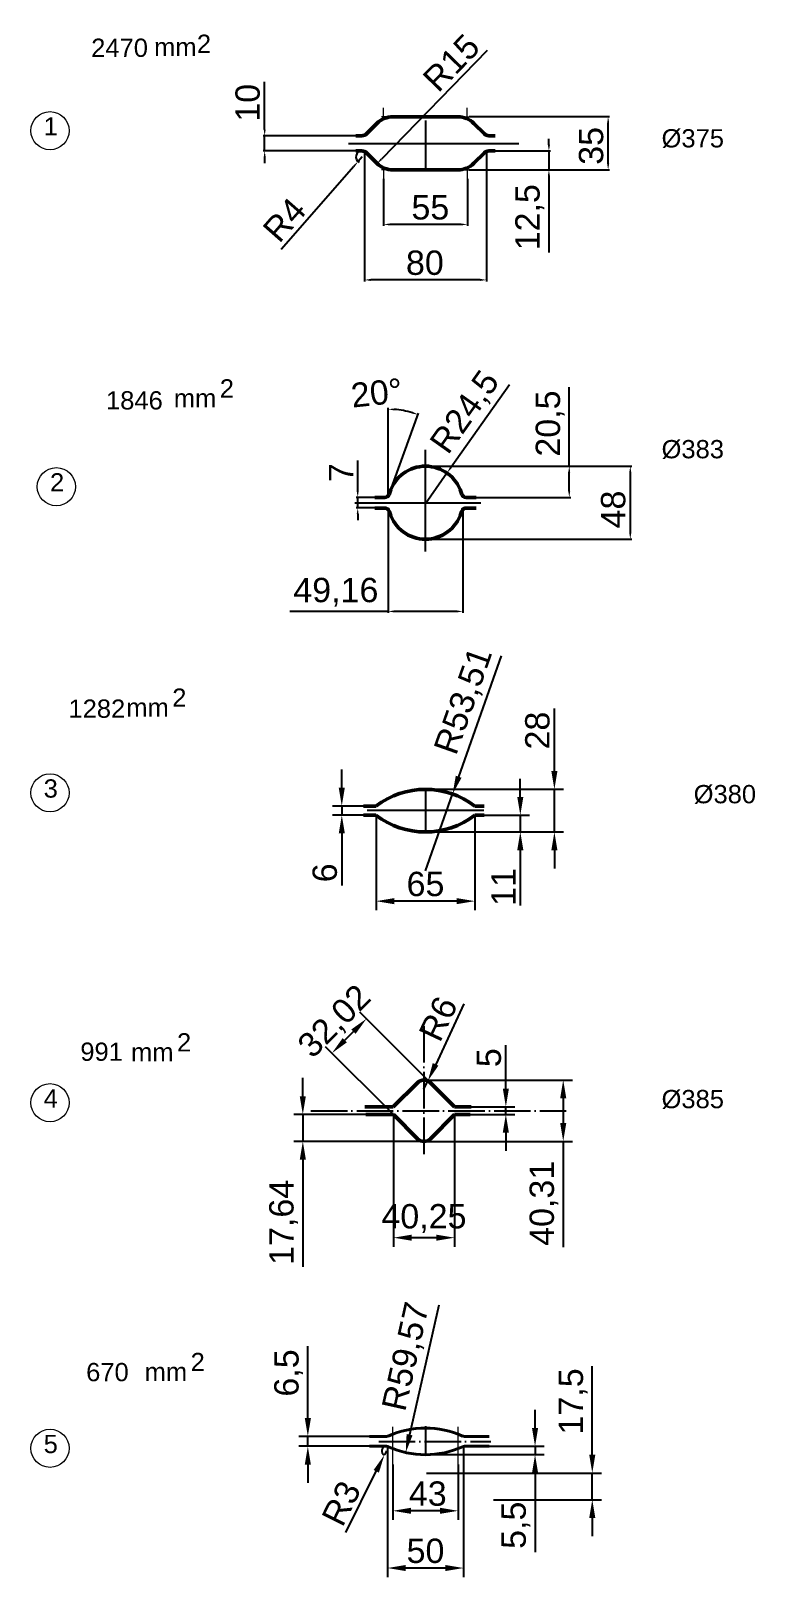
# Model space of a CAD drawing. Header units: millimetres. Extents: x 1526 to 31626, y -4643 to 9189.
# Drawn here: x 21699 to 22175, y -904 to 112 of the extents above; entities that cross this region are included whole.
import ezdxf

# ---------------------------------------------------------------- set-up
doc = ezdxf.new("R2010")
doc.units = ezdxf.units.MM
doc.linetypes.add('ACAD_ISO04W100', pattern=[30, 24, -3, 0, -3])
for name, color, linetype, lineweight in [('контурная', 7, 'Continuous', 50), ('осевые', 1, 'ACAD_ISO04W100', 25), ('размерные', 7, 'Continuous', 25), ('тонкая', 7, 'Continuous', 20), ('тонкий', 7, 'Continuous', 20), ('图层4', 250, 'Continuous', 13)]:
    doc.layers.add(name, color=color, linetype=linetype, lineweight=lineweight)
doc.layers.add('осевая', color=4, linetype='Continuous')
doc.styles.add('s1v4', font='arial.ttf', dxfattribs={"height": 4})
doc.styles.get("Standard").update_dxf_attribs({"font": 'arial.ttf'})
doc.dimstyles.new('ISO-25', dxfattribs={"dimtxt": 2.5, "dimasz": 2.5, "dimexe": 1.25, "dimexo": 0.625, "dimtad": 1, "dimtxsty": 'Standard', "dimcen": 2.5, "dimadec": 0, "dimazin": 0, "dimtfac": 1, "dimtmove": 0, "dimatfit": 3, "dimfxl": 1, "dimarcsym": 0})
doc.dimstyles.new('ISO-25$0', dxfattribs={"dimscale": 2, "dimtxt": 4, "dimasz": 3, "dimexe": 0.5, "dimexo": 0, "dimgap": 1, "dimtad": 1, "dimtxsty": 'Standard', "dimcen": 3, "dimclrd": 150, "dimclre": 150, "dimadec": 0, "dimazin": 0, "dimtfac": 1, "dimtmove": 0, "dimatfit": 3, "dimfxl": 1, "dimlwd": -1, "dimarcsym": 0})
doc.dimstyles.new('ISO-25$4', dxfattribs={"dimscale": 3, "dimtxt": 4, "dimasz": 1, "dimexe": 0, "dimexo": 1, "dimtad": 1, "dimtih": 1, "dimtoh": 1, "dimtxsty": 'Standard', "dimcen": 2, "dimclrd": 5, "dimclre": 5, "dimclrt": 3, "dimadec": 0, "dimazin": 0, "dimtfac": 1, "dimtmove": 0, "dimatfit": 3, "dimfxl": 1, "dimarcsym": 0})
doc.dimstyles.new('s4v4', dxfattribs={"dimtxt": 16, "dimasz": 12, "dimexe": 6, "dimexo": 0, "dimgap": 3, "dimtad": 1, "dimtxsty": 'Standard', "dimcen": 2.5, "dimadec": 0, "dimazin": 0, "dimtfac": 1, "dimtmove": 0, "dimatfit": 3, "dimfxl": 1, "dimarcsym": 0})

# ---------------------------------------------------------------- blocks, each defined once
blk = doc.blocks.new('*D1876')
at = {"layer": 'Defpoints', "color": 0, "transparency": 16777216}
for p in [(21921.2, -811.6), (21880.7, -818.1), (21921.2, -818.1)]:
    blk.add_point(p, dxfattribs=at)
at = {"layer": 'размерные', "color": 0, "lineweight": -2, "transparency": 16777216}
for p, q in [((21880.7, -799.6), (21880.7, -752.3)), ((21921.2, -811.6), (21874.7, -811.6)), ((21880.7, -818.1), (21880.7, -811.6)), ((21921.2, -818.1), (21874.7, -818.1)), ((21880.7, -830.1), (21880.7, -842.1))]:
    blk.add_line(p, q, dxfattribs=at)
at = {"layer": 'размерные', "color": 0, "transparency": 16777216}
for points in [[(21878.7, -799.6), (21882.7, -799.6), (21880.7, -811.6)], [(21878.7, -830.1), (21882.7, -830.1), (21880.7, -818.1)]]:
    blk.add_solid(points, dxfattribs=at)
at = {"layer": 'размерные', "color": 0, "transparency": 16777216, "insert": (21868.1, -769.9), "char_height": 16, "attachment_point": 5, "rotation": 90}
blk.add_mtext('6,5', dxfattribs=at)
blk = doc.blocks.new('*D1877')
at = {"layer": 'Defpoints', "color": 0, "transparency": 16777216}
for p in [(21933, -818.2), (21983, -818.2), (21933, -898.1)]:
    blk.add_point(p, dxfattribs=at)
at = {"layer": 'размерные', "color": 0, "lineweight": -2, "transparency": 16777216}
for p, q in [((21933, -818.2), (21933, -904.1)), ((21983, -818.2), (21983, -904.1)), ((21971, -898.1), (21945, -898.1))]:
    blk.add_line(p, q, dxfattribs=at)
at = {"layer": 'размерные', "color": 0, "transparency": 16777216}
for points in [[(21945, -896.1), (21945, -900.1), (21933, -898.1)], [(21971, -896.1), (21971, -900.1), (21983, -898.1)]]:
    blk.add_solid(points, dxfattribs=at)
at = {"layer": 'размерные', "color": 0, "transparency": 16777216, "insert": (21958, -886.9), "char_height": 16, "attachment_point": 5}
blk.add_mtext('50', dxfattribs=at)
blk = doc.blocks.new('*D1886')
at = {"layer": 'Defpoints', "color": 0, "transparency": 16777216}
for p in [(21999.8, -818.1), (22030, -818.1), (21958, -823.6)]:
    blk.add_point(p, dxfattribs=at)
at = {"layer": 'размерные', "color": 0, "lineweight": -2, "transparency": 16777216}
for p, q in [((22030, -806.1), (22030, -794.1)), ((21999.8, -818.1), (22036, -818.1)), ((22030, -818.1), (22030, -823.6)), ((21958, -823.6), (22036, -823.6)), ((22030, -835.6), (22030, -887.6))]:
    blk.add_line(p, q, dxfattribs=at)
at = {"layer": 'размерные', "color": 0, "transparency": 16777216}
for points in [[(22028, -806.1), (22032, -806.1), (22030, -818.1)], [(22028, -835.6), (22032, -835.6), (22030, -823.6)]]:
    blk.add_solid(points, dxfattribs=at)
at = {"layer": 'размерные', "color": 0, "transparency": 16777216, "insert": (22017.4, -870), "char_height": 16, "attachment_point": 5, "rotation": 90}
blk.add_mtext('5,5', dxfattribs=at)
blk = doc.blocks.new('*D1878')
at = {"layer": 'Defpoints', "color": 0, "transparency": 16777216}
for p in [(21958.7, -835.7), (22067.6, -835.7), (22002.6, -853.2)]:
    blk.add_point(p, dxfattribs=at)
at = {"layer": 'размерные', "color": 0, "lineweight": -2, "transparency": 16777216}
for p, q in [((22067.6, -823.7), (22067.6, -765.5)), ((21958.7, -835.7), (22073.6, -835.7)), ((22067.6, -853.2), (22067.6, -835.7)), ((22002.6, -853.2), (22073.6, -853.2)), ((22067.6, -865.2), (22067.6, -877.2))]:
    blk.add_line(p, q, dxfattribs=at)
at = {"layer": 'размерные', "color": 0, "transparency": 16777216}
for points in [[(22065.6, -823.7), (22069.6, -823.7), (22067.6, -835.7)], [(22065.6, -865.2), (22069.6, -865.2), (22067.6, -853.2)]]:
    blk.add_solid(points, dxfattribs=at)
at = {"layer": 'размерные', "color": 0, "transparency": 16777216, "insert": (22055, -788.6), "char_height": 16, "attachment_point": 5, "rotation": 90}
blk.add_mtext('17,5', dxfattribs=at)
blk = doc.blocks.new('*D1887')
at = {"layer": 'Defpoints', "color": 0, "transparency": 16777216}
for p in [(21936.5, -830), (21979.5, -830), (21936.5, -860.5)]:
    blk.add_point(p, dxfattribs=at)
at = {"layer": 'размерные', "color": 0, "lineweight": -2, "transparency": 16777216}
for p, q in [((21936.5, -830), (21936.5, -866.5)), ((21979.5, -830), (21979.5, -866.5)), ((21967.5, -860.5), (21948.5, -860.5))]:
    blk.add_line(p, q, dxfattribs=at)
at = {"layer": 'размерные', "color": 0, "transparency": 16777216}
for points in [[(21948.5, -858.5), (21948.5, -862.5), (21936.5, -860.5)], [(21967.5, -858.5), (21967.5, -862.5), (21979.5, -860.5)]]:
    blk.add_solid(points, dxfattribs=at)
at = {"layer": 'размерные', "color": 0, "transparency": 16777216, "insert": (21959.5, -849.3), "char_height": 16, "attachment_point": 5}
blk.add_mtext('43', dxfattribs=at)
blk = doc.blocks.new('*D1888')
at = {"layer": 'Defpoints', "color": 0, "transparency": 16777216}
for p in [(21932.3, -821.1), (21931, -823.8)]:
    blk.add_point(p, dxfattribs=at)
at = {"layer": 'размерные', "color": 0, "lineweight": -2, "transparency": 16777216}
for p, q in [((21932.3, -821.1), (21931, -823.8)), ((21905.7, -874.8), (21925.7, -834.5))]:
    blk.add_line(p, q, dxfattribs=at)
blk.add_arc((21932.3, -821.1), 3, 90, 243.6111, dxfattribs=at)
at = {"layer": 'размерные', "color": 0, "transparency": 16777216}
blk.add_solid([(21923.9, -833.7), (21927.4, -835.4), (21931, -823.8)], dxfattribs=at)
at = {"layer": 'размерные', "color": 0, "transparency": 16777216, "insert": (21902.7, -855.6), "char_height": 16, "attachment_point": 5, "rotation": 63.6111}
blk.add_mtext('R3', dxfattribs=at)
blk = doc.blocks.new('*D1889')
at = {"layer": 'Defpoints', "color": 0, "transparency": 16777216}
for p in [(21958, -764), (21945, -822.2)]:
    blk.add_point(p, dxfattribs=at)
at = {"layer": 'размерные', "color": 0, "lineweight": -2, "transparency": 16777216}
blk.add_line((21966.7, -725.3), (21947.6, -810.5), dxfattribs=at)
at = {"layer": 'размерные', "color": 0, "transparency": 16777216}
blk.add_solid([(21945.6, -810), (21949.5, -810.9), (21945, -822.2)], dxfattribs=at)
at = {"layer": 'размерные', "color": 0, "transparency": 16777216, "insert": (21946.1, -759.3), "char_height": 16, "attachment_point": 5, "rotation": 77.385}
blk.add_mtext('R59,57', dxfattribs=at)
blk = doc.blocks.new('*D1890')
at = {"layer": 'Defpoints', "color": 0, "transparency": 16777216}
for p in [(21984.3, -595), (22010.8, -595), (21984.3, -600)]:
    blk.add_point(p, dxfattribs=at)
at = {"layer": 'размерные', "color": 0, "lineweight": -2, "transparency": 16777216}
for p, q in [((22010.8, -583), (22010.8, -554.4)), ((21984.3, -595), (22016.8, -595)), ((22010.8, -600), (22010.8, -595)), ((21984.3, -600), (22016.8, -600)), ((22010.8, -612), (22010.8, -624))]:
    blk.add_line(p, q, dxfattribs=at)
at = {"layer": 'размерные', "color": 0, "transparency": 16777216}
for points in [[(22008.8, -583), (22012.8, -583), (22010.8, -595)], [(22008.8, -612), (22012.8, -612), (22010.8, -600)]]:
    blk.add_solid(points, dxfattribs=at)
at = {"layer": 'размерные', "color": 0, "transparency": 16777216, "insert": (21999.7, -562.7), "char_height": 16, "attachment_point": 5, "rotation": 90}
blk.add_mtext('5', dxfattribs=at)
blk = doc.blocks.new('*D1879')
at = {"layer": 'Defpoints', "color": 0, "transparency": 16777216}
for p in [(21957, -577.4), (21957, -617.7), (22048.5, -617.7)]:
    blk.add_point(p, dxfattribs=at)
at = {"layer": 'размерные', "color": 0, "lineweight": -2, "transparency": 16777216}
for p, q in [((21957, -577.4), (22054.5, -577.4)), ((22048.5, -589.4), (22048.5, -605.7)), ((21957, -617.7), (22054.5, -617.7)), ((22048.5, -617.7), (22048.5, -687.2))]:
    blk.add_line(p, q, dxfattribs=at)
at = {"layer": 'размерные', "color": 0, "transparency": 16777216}
for points in [[(22046.5, -589.4), (22050.5, -589.4), (22048.5, -577.4)], [(22046.5, -605.7), (22050.5, -605.7), (22048.5, -617.7)]]:
    blk.add_solid(points, dxfattribs=at)
at = {"layer": 'размерные', "color": 0, "transparency": 16777216, "insert": (22035.9, -658.4), "char_height": 16, "attachment_point": 5, "rotation": 90}
blk.add_mtext('40,31', dxfattribs=at)
blk = doc.blocks.new('*D1891')
at = {"layer": 'Defpoints', "color": 0, "transparency": 16777216}
for p in [(21919.2, -537.1), (21959.5, -577.4), (21936.9, -600)]:
    blk.add_point(p, dxfattribs=at)
at = {"layer": 'размерные', "color": 0, "lineweight": -2, "transparency": 16777216}
for p, q in [((21959.5, -577.4), (21914.9, -532.8)), ((21905, -551.2), (21910.7, -545.5)), ((21936.9, -600), (21892.3, -555.5))]:
    blk.add_line(p, q, dxfattribs=at)
at = {"layer": 'размерные', "color": 0, "transparency": 16777216}
for points in [[(21909.3, -544.1), (21912.1, -547), (21919.2, -537.1)], [(21903.6, -549.8), (21906.4, -552.6), (21896.5, -559.7)]]:
    blk.add_solid(points, dxfattribs=at)
at = {"layer": 'размерные', "color": 0, "transparency": 16777216, "insert": (21898.9, -539.5), "char_height": 16, "attachment_point": 5, "rotation": 45}
blk.add_mtext('32,02', dxfattribs=at)
blk = doc.blocks.new('*D1892')
at = {"layer": 'Defpoints', "color": 0, "transparency": 16777216}
for p in [(21936.9, -600), (21977.1, -600), (21936.9, -681)]:
    blk.add_point(p, dxfattribs=at)
at = {"layer": 'размерные', "color": 0, "lineweight": -2, "transparency": 16777216}
for p, q in [((21936.9, -600), (21936.9, -687)), ((21977.1, -600), (21977.1, -687)), ((21965.1, -681), (21948.9, -681))]:
    blk.add_line(p, q, dxfattribs=at)
at = {"layer": 'размерные', "color": 0, "transparency": 16777216}
for points in [[(21948.9, -679), (21948.9, -683), (21936.9, -681)], [(21965.1, -679), (21965.1, -683), (21977.1, -681)]]:
    blk.add_solid(points, dxfattribs=at)
at = {"layer": 'размерные', "color": 0, "transparency": 16777216, "insert": (21957, -668.4), "char_height": 16, "attachment_point": 5}
blk.add_mtext('40,25', dxfattribs=at)
blk = doc.blocks.new('*D1893')
at = {"layer": 'Defpoints', "color": 0, "transparency": 16777216}
for p in [(21959.6, -577.9), (21957, -583.4)]:
    blk.add_point(p, dxfattribs=at)
at = {"layer": 'размерные', "color": 0, "lineweight": -2, "transparency": 16777216}
for p, q in [((21983.3, -527.4), (21964.7, -567.1)), ((21957, -583.4), (21959.6, -577.9))]:
    blk.add_line(p, q, dxfattribs=at)
at = {"layer": 'размерные', "color": 0, "transparency": 16777216}
blk.add_solid([(21962.8, -566.2), (21966.5, -567.9), (21959.6, -577.9)], dxfattribs=at)
at = {"layer": 'размерные', "color": 0, "transparency": 16777216, "insert": (21966.4, -537.1), "char_height": 16, "attachment_point": 5, "rotation": 64.8631}
blk.add_mtext('R6', dxfattribs=at)
blk = doc.blocks.new('*D1880')
at = {"layer": 'Defpoints', "color": 0, "transparency": 16777216}
for p in [(21986.8, 55.8), (22078, 55.8), (22022.5, 20.8)]:
    blk.add_point(p, dxfattribs=at)
at = {"layer": '图层4', "color": 0, "lineweight": -2, "transparency": 16777216}
for p, q in [((21986.8, 55.8), (22079, 55.8)), ((22078, 24.8), (22078, 51.8)), ((22022.5, 20.8), (22079, 20.8))]:
    blk.add_line(p, q, dxfattribs=at)
at = {"layer": '图层4', "color": 0, "transparency": 16777216}
for points in [[(22077.4, 51.8), (22078.7, 51.8), (22078, 55.8)], [(22077.4, 24.8), (22078.7, 24.8), (22078, 20.8)]]:
    blk.add_solid(points, dxfattribs=at)
at = {"layer": '图层4', "color": 0, "lineweight": 13, "transparency": 16777216, "insert": (22066.9, 36.6), "char_height": 16, "attachment_point": 5, "rotation": 90}
blk.add_mtext('35', dxfattribs=at)
blk = doc.blocks.new('*D1894')
at = {"layer": 'Defpoints', "color": 0, "transparency": 16777216}
for p in [(21852.3, 43.3), (21912.8, 43.3), (21912.2, 33.3)]:
    blk.add_point(p, dxfattribs=at)
at = {"layer": '图层4', "color": 0, "lineweight": -2, "transparency": 16777216}
for p, q in [((21852.3, 47.3), (21852.3, 78.6)), ((21912.8, 43.3), (21851.3, 43.3)), ((21852.3, 33.3), (21852.3, 43.3)), ((21912.2, 33.3), (21851.3, 33.3)), ((21852.3, 29.3), (21852.3, 25.3))]:
    blk.add_line(p, q, dxfattribs=at)
at = {"layer": '图层4', "color": 0, "transparency": 16777216}
for points in [[(21851.7, 47.3), (21853, 47.3), (21852.3, 43.3)], [(21851.7, 29.3), (21853, 29.3), (21852.3, 33.3)]]:
    blk.add_solid(points, dxfattribs=at)
at = {"layer": '图层4', "color": 0, "lineweight": 13, "transparency": 16777216, "insert": (21841.2, 64.9), "char_height": 16, "attachment_point": 5, "rotation": 90}
blk.add_mtext('10', dxfattribs=at)
blk = doc.blocks.new('*D1895')
at = {"layer": 'Defpoints', "color": 0, "transparency": 16777216}
for p in [(22003.7, 33.3), (21986.8, 20.8), (22039.1, 20.8)]:
    blk.add_point(p, dxfattribs=at)
at = {"layer": '图层4', "color": 0, "lineweight": -2, "transparency": 16777216}
for p, q in [((22039.1, 37.3), (22039.1, 41.3)), ((22003.7, 33.3), (22040.1, 33.3)), ((22039.1, 33.3), (22039.1, 20.8)), ((21986.8, 20.8), (22040.1, 20.8)), ((22039.1, 16.8), (22039.1, -33.4))]:
    blk.add_line(p, q, dxfattribs=at)
at = {"layer": '图层4', "color": 0, "transparency": 16777216}
for points in [[(22038.4, 37.3), (22039.8, 37.3), (22039.1, 33.3)], [(22038.4, 16.8), (22039.8, 16.8), (22039.1, 20.8)]]:
    blk.add_solid(points, dxfattribs=at)
at = {"layer": '图层4', "color": 0, "lineweight": 13, "transparency": 16777216, "insert": (22026.5, -10.3), "char_height": 16, "attachment_point": 5, "rotation": 90}
blk.add_mtext('12,5', dxfattribs=at)
blk = doc.blocks.new('*D1896')
at = {"layer": 'Defpoints', "color": 0, "transparency": 16777216}
for p in [(21930.5, 14.9), (21985.5, 14.9), (21930.5, -15)]:
    blk.add_point(p, dxfattribs=at)
at = {"layer": '图层4', "color": 0, "lineweight": -2, "transparency": 16777216}
for p, q in [((21930.5, 14.9), (21930.5, -16)), ((21985.5, 14.9), (21985.5, -16)), ((21981.5, -15), (21934.5, -15))]:
    blk.add_line(p, q, dxfattribs=at)
at = {"layer": '图层4', "color": 0, "transparency": 16777216}
for points in [[(21934.5, -14.4), (21934.5, -15.7), (21930.5, -15)], [(21981.5, -14.4), (21981.5, -15.7), (21985.5, -15)]]:
    blk.add_solid(points, dxfattribs=at)
at = {"layer": '图层4', "color": 0, "lineweight": 13, "transparency": 16777216, "insert": (21961.2, -3.9), "char_height": 16, "attachment_point": 5}
blk.add_mtext('55', dxfattribs=at)
blk = doc.blocks.new('*D1897')
at = {"layer": 'Defpoints', "color": 0, "transparency": 16777216}
for p in [(21918, 33.3), (21998, 33.3), (21918, -51.5)]:
    blk.add_point(p, dxfattribs=at)
at = {"layer": '图层4', "color": 0, "lineweight": -2, "transparency": 16777216}
for p, q in [((21918, 33.3), (21918, -52.5)), ((21998, 33.3), (21998, -52.5)), ((21994, -51.5), (21922, -51.5))]:
    blk.add_line(p, q, dxfattribs=at)
at = {"layer": '图层4', "color": 0, "transparency": 16777216}
for points in [[(21922, -50.8), (21922, -52.2), (21918, -51.5)], [(21994, -50.8), (21994, -52.2), (21998, -51.5)]]:
    blk.add_solid(points, dxfattribs=at)
at = {"layer": '图层4', "color": 0, "lineweight": 13, "transparency": 16777216, "insert": (21957.6, -40.3), "char_height": 16, "attachment_point": 5}
blk.add_mtext('80', dxfattribs=at)
blk = doc.blocks.new('*D1881')
at = {"layer": 'Defpoints', "color": 0, "transparency": 16777216}
for p in [(21936.7, 35.8), (21926.2, 25)]:
    blk.add_point(p, dxfattribs=at)
at = {"layer": '图层4', "color": 0, "lineweight": -2, "transparency": 16777216}
blk.add_line((21998.5, 99.3), (21929, 27.9), dxfattribs=at)
at = {"layer": '图层4', "color": 0, "transparency": 16777216}
blk.add_solid([(21928.5, 28.3), (21929.5, 27.4), (21926.2, 25)], dxfattribs=at)
at = {"layer": '图层4', "color": 0, "lineweight": 13, "transparency": 16777216, "insert": (21975, 91.2), "char_height": 16, "attachment_point": 5, "rotation": 45.812}
blk.add_mtext('R15', dxfattribs=at)
blk = doc.blocks.new('*D1882')
at = {"layer": 'Defpoints', "color": 0, "transparency": 16777216}
for p in [(21913.7, 26.3), (21916.3, 29.3)]:
    blk.add_point(p, dxfattribs=at)
at = {"layer": '图层4', "color": 0, "lineweight": -2, "transparency": 16777216}
for p, q in [((21863.1, -31.2), (21911, 23.3)), ((21916.3, 29.3), (21913.7, 26.3))]:
    blk.add_line(p, q, dxfattribs=at)
blk.add_arc((21916.3, 29.3), 4, 90, 242.9693, dxfattribs=at)
at = {"layer": '图层4', "color": 0, "transparency": 16777216}
blk.add_solid([(21910.5, 23.7), (21911.5, 22.8), (21913.7, 26.3)], dxfattribs=at)
at = {"layer": '图层4', "color": 0, "lineweight": 13, "transparency": 16777216, "insert": (21865.3, -12), "char_height": 16, "attachment_point": 5, "rotation": 48.6454}
blk.add_mtext('R4', dxfattribs=at)
blk = doc.blocks.new('*D1898')
at = {"layer": 'Defpoints', "color": 0, "transparency": 16777216}
for p in [(21958, -173.9), (21958, -221.9), (22092.6, -221.9)]:
    blk.add_point(p, dxfattribs=at)
at = {"layer": '图层4', "color": 0, "lineweight": -2, "transparency": 16777216}
for p, q in [((21958, -173.9), (22093.6, -173.9)), ((22092.6, -177.9), (22092.6, -217.9)), ((21958, -221.9), (22093.6, -221.9))]:
    blk.add_line(p, q, dxfattribs=at)
at = {"layer": '图层4', "color": 0, "transparency": 16777216}
for points in [[(22091.9, -177.9), (22093.2, -177.9), (22092.6, -173.9)], [(22091.9, -217.9), (22093.2, -217.9), (22092.6, -221.9)]]:
    blk.add_solid(points, dxfattribs=at)
at = {"layer": '图层4', "color": 0, "lineweight": 13, "transparency": 16777216, "insert": (22081.4, -202.4), "char_height": 16, "attachment_point": 5, "rotation": 90}
blk.add_mtext('48', dxfattribs=at)
blk = doc.blocks.new('*D1899')
at = {"layer": 'Defpoints', "color": 0, "transparency": 16777216}
for p in [(21933.4, -201.4), (21982.6, -201.4), (21933.4, -269.4)]:
    blk.add_point(p, dxfattribs=at)
at = {"layer": '图层4', "color": 0, "lineweight": -2, "transparency": 16777216}
for p, q in [((21933.4, -201.4), (21933.4, -270.4)), ((21982.6, -201.4), (21982.6, -270.4)), ((21933.4, -269.4), (21868.8, -269.4)), ((21978.6, -269.4), (21937.4, -269.4))]:
    blk.add_line(p, q, dxfattribs=at)
at = {"layer": '图层4', "color": 0, "transparency": 16777216}
for points in [[(21937.4, -268.7), (21937.4, -270), (21933.4, -269.4)], [(21978.6, -268.7), (21978.6, -270), (21982.6, -269.4)]]:
    blk.add_solid(points, dxfattribs=at)
at = {"layer": '图层4', "color": 0, "lineweight": 13, "transparency": 16777216, "insert": (21899.1, -256.8), "char_height": 16, "attachment_point": 5}
blk.add_mtext('49,16', dxfattribs=at)
blk = doc.blocks.new('*D1900')
at = {"layer": 'Defpoints', "color": 0, "transparency": 16777216}
for p in [(21913.5, -194.4), (21924.7, -194.4), (21924.7, -201.4)]:
    blk.add_point(p, dxfattribs=at)
at = {"layer": '图层4', "color": 0, "lineweight": -2, "transparency": 16777216}
for p, q in [((21913.5, -190.4), (21913.5, -170.1)), ((21924.7, -194.4), (21912.5, -194.4)), ((21924.7, -201.4), (21912.5, -201.4)), ((21913.5, -201.4), (21913.5, -194.4)), ((21913.5, -205.4), (21913.5, -209.4))]:
    blk.add_line(p, q, dxfattribs=at)
at = {"layer": '图层4', "color": 0, "transparency": 16777216}
for points in [[(21912.8, -190.4), (21914.1, -190.4), (21913.5, -194.4)], [(21912.8, -205.4), (21914.1, -205.4), (21913.5, -201.4)]]:
    blk.add_solid(points, dxfattribs=at)
at = {"layer": '图层4', "color": 0, "lineweight": 13, "transparency": 16777216, "insert": (21902.5, -178.2), "char_height": 16, "attachment_point": 5, "rotation": 90}
blk.add_mtext('7', dxfattribs=at)
blk = doc.blocks.new('*D1901')
at = {"layer": 'Defpoints', "color": 0, "transparency": 16777216}
for p in [(21972.1, -178.4), (21958, -198.4)]:
    blk.add_point(p, dxfattribs=at)
at = {"layer": '图层4', "color": 0, "lineweight": -2, "transparency": 16777216}
for p, q in [((22013.1, -120.5), (21974.4, -175.2)), ((21958, -198.4), (21972.1, -178.4))]:
    blk.add_line(p, q, dxfattribs=at)
at = {"layer": '图层4', "color": 0, "transparency": 16777216}
blk.add_solid([(21973.9, -174.8), (21975, -175.5), (21972.1, -178.4)], dxfattribs=at)
at = {"layer": '图层4', "color": 0, "lineweight": 13, "transparency": 16777216, "insert": (21984.7, -138.9), "char_height": 16, "attachment_point": 5, "rotation": 54.7056}
blk.add_mtext('R24,5', dxfattribs=at)
blk = doc.blocks.new('*D1902')
at = {"layer": 'Defpoints', "color": 0, "transparency": 16777216}
for p in [(21991.3, -173.9), (22052.5, -173.9), (21991.3, -194.4)]:
    blk.add_point(p, dxfattribs=at)
at = {"layer": '图层4', "color": 0, "lineweight": -2, "transparency": 16777216}
for p, q in [((22052.5, -173.9), (22052.5, -122)), ((21991.3, -173.9), (22053.5, -173.9)), ((22052.5, -190.4), (22052.5, -177.9)), ((21991.3, -194.4), (22053.5, -194.4))]:
    blk.add_line(p, q, dxfattribs=at)
at = {"layer": '图层4', "color": 0, "transparency": 16777216}
for points in [[(22051.8, -177.9), (22053.1, -177.9), (22052.5, -173.9)], [(22051.8, -190.4), (22053.1, -190.4), (22052.5, -194.4)]]:
    blk.add_solid(points, dxfattribs=at)
at = {"layer": '图层4', "color": 0, "lineweight": 13, "transparency": 16777216, "insert": (22039.9, -145.9), "char_height": 16, "attachment_point": 5, "rotation": 90}
blk.add_mtext('20,5', dxfattribs=at)
blk = doc.blocks.new('*D1903')
at = {"layer": 'Defpoints', "color": 0, "transparency": 16777216}
for p in [(21946.7, -138.1), (21933.4, -185.9), (21934.1, -192.5), (21934.6, -191.2), (21933.4, -194.4)]:
    blk.add_point(p, dxfattribs=at)
at = {"layer": '图层4', "color": 0, "lineweight": -2, "transparency": 16777216}
for p, q in [((21933.4, -185.9), (21933.4, -135.5)), ((21934.6, -191.2), (21953.5, -139.1))]:
    blk.add_line(p, q, dxfattribs=at)
blk.add_arc((21933.4, -194.4), 57.9, 73.9599, 86.0401, dxfattribs=at)
at = {"layer": '图层4', "color": 0, "transparency": 16777216}
for points in [[(21937.4, -137.3), (21937.4, -136), (21933.4, -136.5)], [(21949.6, -138.2), (21949.2, -139.4), (21953.2, -140)]]:
    blk.add_solid(points, dxfattribs=at)
at = {"layer": '图层4', "color": 0, "lineweight": 13, "transparency": 16777216, "insert": (21925.9, -125.8), "char_height": 16, "attachment_point": 5, "rotation": 6.218}
blk.add_mtext('20°', dxfattribs=at)
blk = doc.blocks.new('*D1913')
at = {"layer": 'Defpoints', "color": 0, "transparency": 16777216}
for p in [(21975.8, -389.4), (21958, -439.8)]:
    blk.add_point(p, dxfattribs=at)
at = {"layer": 'размерные', "color": 0, "lineweight": -2, "transparency": 16777216}
for p, q in [((22007.8, -298.6), (21979.8, -378.1)), ((21958, -439.8), (21975.8, -389.4))]:
    blk.add_line(p, q, dxfattribs=at)
at = {"layer": 'размерные', "color": 0, "transparency": 16777216}
blk.add_solid([(21977.9, -377.4), (21981.7, -378.7), (21975.8, -389.4)], dxfattribs=at)
at = {"layer": 'размерные', "color": 0, "transparency": 16777216, "insert": (21983.9, -328.5), "char_height": 16, "attachment_point": 5, "rotation": 70.5601}
blk.add_mtext('R53,51', dxfattribs=at)
blk = doc.blocks.new('*D1914')
at = {"layer": 'Defpoints', "color": 0, "transparency": 16777216}
for p in [(21958, -386.3), (22042.7, -386.3), (21958, -414.3)]:
    blk.add_point(p, dxfattribs=at)
at = {"layer": 'размерные', "color": 0, "lineweight": -2, "transparency": 16777216}
for p, q in [((22042.7, -374.3), (22042.7, -333.1)), ((21958, -386.3), (22048.7, -386.3)), ((22042.7, -414.3), (22042.7, -386.3)), ((21958, -414.3), (22048.7, -414.3)), ((22042.7, -426.3), (22042.7, -438.3))]:
    blk.add_line(p, q, dxfattribs=at)
at = {"layer": 'размерные', "color": 0, "transparency": 16777216}
for points in [[(22040.7, -374.3), (22044.7, -374.3), (22042.7, -386.3)], [(22040.7, -426.3), (22044.7, -426.3), (22042.7, -414.3)]]:
    blk.add_solid(points, dxfattribs=at)
at = {"layer": 'размерные', "color": 0, "transparency": 16777216, "insert": (22031.6, -347.7), "char_height": 16, "attachment_point": 5, "rotation": 90}
blk.add_mtext('28', dxfattribs=at)
blk = doc.blocks.new('*D1915')
at = {"layer": 'Defpoints', "color": 0, "transparency": 16777216}
for p in [(21925.5, -403.3), (21990.5, -403.3), (21925.5, -459.8)]:
    blk.add_point(p, dxfattribs=at)
at = {"layer": 'размерные', "color": 0, "lineweight": -2, "transparency": 16777216}
for p, q in [((21925.5, -403.3), (21925.5, -465.8)), ((21990.5, -403.3), (21990.5, -465.8)), ((21978.5, -459.8), (21937.5, -459.8))]:
    blk.add_line(p, q, dxfattribs=at)
at = {"layer": 'размерные', "color": 0, "transparency": 16777216}
for points in [[(21937.5, -457.8), (21937.5, -461.8), (21925.5, -459.8)], [(21978.5, -457.8), (21978.5, -461.8), (21990.5, -459.8)]]:
    blk.add_solid(points, dxfattribs=at)
at = {"layer": 'размерные', "color": 0, "transparency": 16777216, "insert": (21958, -448.6), "char_height": 16, "attachment_point": 5}
blk.add_mtext('65', dxfattribs=at)
blk = doc.blocks.new('*D1916')
at = {"layer": 'Defpoints', "color": 0, "transparency": 16777216}
for p in [(21996.6, -403.3), (21996.6, -414.3), (22020.3, -414.3)]:
    blk.add_point(p, dxfattribs=at)
at = {"layer": 'размерные', "color": 0, "lineweight": -2, "transparency": 16777216}
for p, q in [((22020.3, -391.3), (22020.3, -379.3)), ((21996.6, -403.3), (22026.3, -403.3)), ((22020.3, -403.3), (22020.3, -414.3)), ((21996.6, -414.3), (22026.3, -414.3)), ((22020.3, -426.3), (22020.3, -462.7))]:
    blk.add_line(p, q, dxfattribs=at)
at = {"layer": 'размерные', "color": 0, "transparency": 16777216}
for points in [[(22018.3, -391.3), (22022.3, -391.3), (22020.3, -403.3)], [(22018.3, -426.3), (22022.3, -426.3), (22020.3, -414.3)]]:
    blk.add_solid(points, dxfattribs=at)
at = {"layer": 'размерные', "color": 0, "transparency": 16777216, "insert": (22009.3, -450.5), "char_height": 16, "attachment_point": 5, "rotation": 90}
blk.add_mtext('11', dxfattribs=at)
blk = doc.blocks.new('*D1917')
at = {"layer": 'Defpoints', "color": 0, "transparency": 16777216}
for p in [(21903, -403.3), (21917.3, -397.3), (21917.3, -403.3)]:
    blk.add_point(p, dxfattribs=at)
at = {"layer": 'размерные', "color": 0, "lineweight": -2, "transparency": 16777216}
for p, q in [((21903, -385.3), (21903, -373.3)), ((21917.3, -397.3), (21897, -397.3)), ((21917.3, -403.3), (21897, -403.3)), ((21903, -397.3), (21903, -403.3)), ((21903, -415.3), (21903, -449.5))]:
    blk.add_line(p, q, dxfattribs=at)
at = {"layer": 'размерные', "color": 0, "transparency": 16777216}
for points in [[(21901, -385.3), (21905, -385.3), (21903, -397.3)], [(21901, -415.3), (21905, -415.3), (21903, -403.3)]]:
    blk.add_solid(points, dxfattribs=at)
at = {"layer": 'размерные', "color": 0, "transparency": 16777216, "insert": (21891.9, -441.2), "char_height": 16, "attachment_point": 5, "rotation": 90}
blk.add_mtext('6', dxfattribs=at)
blk = doc.blocks.new('*D1918')
at = {"layer": 'Defpoints', "color": 0, "transparency": 16777216}
for p in [(21877.4, -600), (21918.7, -600), (21957, -617.7)]:
    blk.add_point(p, dxfattribs=at)
at = {"layer": 'размерные', "color": 0, "lineweight": -2, "transparency": 16777216}
for p, q in [((21877.4, -588), (21877.4, -576)), ((21918.7, -600), (21871.4, -600)), ((21877.4, -600), (21877.4, -617.7)), ((21957, -617.7), (21871.4, -617.7)), ((21877.4, -629.7), (21877.4, -700.1))]:
    blk.add_line(p, q, dxfattribs=at)
at = {"layer": 'размерные', "color": 0, "transparency": 16777216}
for points in [[(21875.4, -588), (21879.4, -588), (21877.4, -600)], [(21875.4, -629.7), (21879.4, -629.7), (21877.4, -617.7)]]:
    blk.add_solid(points, dxfattribs=at)
at = {"layer": 'размерные', "color": 0, "transparency": 16777216, "insert": (21864.8, -670.9), "char_height": 16, "attachment_point": 5, "rotation": 90}
blk.add_mtext('17,64', dxfattribs=at)

msp = doc.modelspace()

# ---------------------------------------------------------------- linework, layer by layer
at = {"lineweight": 40}
for p, q in [((21921.18532, -811.61146), (21932.32177, -811.61146)), ((21999.78506, -811.61146), (21983.62557, -811.61146)), ((21921.18532, -818.11146), (21932.32177, -818.11146)), ((21999.78506, -818.11146), (21983.62557, -818.11146))]:
    msp.add_line(p, q, dxfattribs=at)
for centre, radius, start, end in [((21932.32177, -808.61146), 3, 270, 294.20302818), ((21957.97367, -865.68146), 59.57, 65.79697182, 114.20302818), ((21983.62557, -808.61146), 3, 245.79697182, 270), ((21932.32177, -821.11146), 3, 65.79697182, 90), ((21957.97367, -764.04146), 59.57, 245.79697182, 294.20302818), ((21983.62557, -821.11146), 3, 90, 114.20302818)]:
    msp.add_arc(centre, radius, start, end, dxfattribs=at)
at = {"layer": 'контурная'}
for p, q in [((21926.08027, 51.36299), (21919.14524, 44.42796)), ((21957.97367, 55.75639), (21936.68688, 55.75639)), ((21957.97367, 55.75639), (21979.26047, 55.75639)), ((21989.86707, 51.36299), (21996.8021, 44.42796)), ((21916.31682, 43.25639), (21912.20391, 43.25639)), ((21999.63053, 43.25639), (22003.74343, 43.25639)), ((21916.31682, 33.25639), (21912.20391, 33.25639)), ((21926.08027, 25.14978), (21919.14524, 32.08481)), ((21989.86707, 25.14978), (21996.8021, 32.08481)), ((21999.63053, 33.25639), (22003.74343, 33.25639)), ((21957.97367, 20.75639), (21936.68688, 20.75639)), ((21957.97367, 20.75639), (21979.26047, 20.75639)), ((21934.1101, -192.4505), (21934.55103, -191.23904)), ((21981.83725, -192.4505), (21981.39631, -191.23904)), ((21924.69198, -194.42444), (21931.29102, -194.42444)), ((21924.69198, -201.42444), (21931.29102, -201.42444)), ((21991.25536, -194.42444), (21984.65632, -194.42444)), ((21991.25536, -201.42444), (21984.65632, -201.42444)), ((21934.1101, -203.39838), (21934.55103, -204.60984)), ((21981.83725, -203.39838), (21981.39631, -204.60984)), ((21925.47367, -397.32542), (21917.30281, -397.32542)), ((21925.47367, -403.32542), (21917.30281, -403.32542)), ((21990.47367, -397.32542), (21996.64059, -397.32542)), ((21990.47367, -403.32542), (21996.64059, -403.32542)), ((21936.85702, -595.0316), (21952.76769, -579.12093)), ((21977.16364, -595.0316), (21961.25297, -579.12093)), ((21936.85702, -595.0316), (21918.11481, -595.0316)), ((21977.16364, -595.0316), (21987.97582, -595.0316)), ((21936.88292, -600.0316), (21918.72378, -600.0316)), ((21952.76769, -615.91636), (21936.88292, -600.0316)), ((21961.25297, -615.91636), (21977.13774, -600.0316)), ((21977.13774, -600.0316), (21987.36684, -600.0316))]:
    msp.add_line(p, q, dxfattribs=at)
for centre, radius, start, end in [((21936.68688, 40.75639), 15, 90, 135), ((21979.26047, 40.75639), 15, 45, 90), ((21916.31682, 47.25639), 4, 270, 315), ((21999.63053, 47.25639), 4, 225, 270), ((21916.31682, 29.25639), 4, 45, 90), ((21999.63053, 29.25639), 4, 90, 135), ((21936.68688, 35.75639), 15, 225, 270), ((21979.26047, 35.75639), 15, 270, 315), ((21957.97367, -198.42444), 24.5, 17.05452613, 162.94547387), ((21931.29102, -191.42444), 3, 270, 340), ((21984.65632, -191.42444), 3, 200, 270), ((21931.29102, -204.42444), 3, 20, 90), ((21984.65632, -204.42444), 3, 90, 160), ((21957.97367, -197.42444), 24.5, 197.05452613, 342.94547387), ((21957.97367, -439.83678), 53.51136, 52.60203439, 127.39796561), ((21957.97367, -360.81406), 53.51136, 232.60203439, 307.39796561), ((21957.01033, -583.36357), 6, 45, 135), ((21957.01033, -611.67372), 6, 225, 315)]:
    msp.add_arc(centre, radius, start, end, dxfattribs=at)
at = {"layer": 'осевая'}
for p, q in [((21957.97367, 53.25639), (21957.97367, 20.14955)), ((21907.46051, 38.25639), (22019.42856, 38.25639)), ((21957.97367, -229.99104), (21957.97367, -163.08408)), ((21911.53031, -197.92444), (21994.33249, -197.92444)), ((21957.97367, -385.5096), (21957.97367, -415.32542)), ((21996.31552, -400.32542), (21919.63183, -400.32542))]:
    msp.add_line(p, q, dxfattribs=at)
at = {"layer": 'осевые'}
for p, q in [((21957.01033, -541.87925), (21957.01033, -628.25779)), ((21882.70697, -597.5316), (22050.42055, -597.5316)), ((21957.97367, -804.96141), (21957.97367, -824.26146)), ((21927.28459, -814.86146), (22000.91667, -814.86146))]:
    msp.add_line(p, q, dxfattribs=at)
at = {"layer": 'размерные'}
msp.add_line((21933.39164, -194.42444), (21933.39164, -185.89207), dxfattribs=at)
at = {"layer": 'тонкая'}
for p, q in [((21930.47367, 55.75639), (21930.47367, 61.62928)), ((21985.47367, 55.75639), (21985.47367, 61.62928)), ((21930.47367, 55.75639), (21927.91583, 53.19855)), ((21935.44423, 55.75639), (21929.13502, 55.75639)), ((21980.50311, 55.75639), (21986.81232, 55.75639)), ((21985.47367, 55.75639), (21988.03151, 53.19855)), ((21916.31682, 43.25639), (21917.97367, 43.25639)), ((21918.92925, 44.21197), (21917.97367, 43.25639)), ((21997.01809, 44.21197), (21997.97367, 43.25639)), ((21999.63053, 43.25639), (21997.97367, 43.25639)), ((21916.31682, 33.25639), (21917.97367, 33.25639)), ((21918.92925, 32.30081), (21917.97367, 33.25639)), ((21997.01809, 32.30081), (21997.97367, 33.25639)), ((21999.63053, 33.25639), (21997.97367, 33.25639)), ((21930.47367, 20.75639), (21927.91583, 23.31423)), ((21935.44423, 20.75639), (21929.13502, 20.75639)), ((21930.47367, 20.75639), (21930.47367, 14.8835)), ((21980.50311, 20.75639), (21986.81232, 20.75639)), ((21985.47367, 20.75639), (21988.03151, 23.31423)), ((21985.47367, 20.75639), (21985.47367, 14.8835)), ((21931.29102, -194.42444), (21933.39164, -194.42444)), ((21931.29102, -201.42444), (21933.39164, -201.42444)), ((21933.39164, -194.42444), (21933.82393, -193.23674)), ((21933.39164, -201.42444), (21933.82393, -202.61214)), ((21982.5557, -194.42444), (21982.12341, -193.23674)), ((21982.5557, -201.42444), (21982.12341, -202.61214)), ((21984.65632, -194.42444), (21982.5557, -194.42444)), ((21984.65632, -201.42444), (21982.5557, -201.42444))]:
    msp.add_line(p, q, dxfattribs=at)
for centre in [(21711.26877, 46.58699), (21715.43181, -187.39648), (21711.26877, -388.60777), (21711.26877, -592.27652), (21711.26877, -819.4178)]:
    msp.add_circle(centre, 12.53226, dxfattribs=at)
at = {"layer": 'тонкий'}
for p, q in [((21936.47367, -829.96059), (21936.47367, -805.23654)), ((21979.47367, -829.96059), (21979.47367, -805.23654))]:
    msp.add_line(p, q, dxfattribs=at)

# ---------------------------------------------------------------- texts
at = {"layer": 'тонкая', "style": 's1v4'}
for s, p in [('2', (21822.83247, -128.79812)), ('1846', (21748.08226, -136.6521)), ('mm', (21792.62257, -135.23176)), ('2', (21791.59396, -332.04198)), ('1282', (21723.39983, -339.27351)), ('mm', (21761.38406, -338.47561)), ('2', (21794.7216, -558.6148)), ('991', (21731.19657, -564.74664)), ('mm', (21764.5117, -565.04844)), ('2', (21803.65998, -768.70407)), ('670', (21735.02627, -775.3246)), ('mm', (21773.45008, -775.13771))]:
    msp.add_text(s, height=12, dxfattribs=at).set_placement(p)
at = {"layer": 'тонкий', "style": 's1v4'}
for s, p in [('2470', (21738.34269, 95.09336)), ('mm', (21779.65905, 95.56681)), ('2', (21807.79718, 97.71135)), ('1', (21707.10573, 43.43656)), ('%%C375', (22113.12961, 35.57566)), ('%%C383', (22113.12961, -168.73125)), ('2', (21711.26877, -190.54692)), ('3', (21707.10573, -391.75821)), ('%%C380', (22134.22035, -395.46995)), ('4', (21707.10573, -595.42696)), ('%%C385', (22113.12961, -595.89175)), ('5', (21707.10573, -822.56823))]:
    msp.add_text(s, height=12, dxfattribs=at).set_placement(p)

# ---------------------------------------------------------------- dimensions: what is measured, and where the dimension line sits
at = {"layer": 'размерные'}
for center, mpoint, picture, middle in [((21957.97367, -439.83678), (21975.78324, -389.37605), '*D1913', (21983.89212, -328.49637)), ((21957.01033, -583.36357), (21959.55903, -577.93179), '*D1893', (21966.39433, -537.07061))]:
    dim = msp.add_radius_dim(center=center, mpoint=mpoint, dimstyle='s4v4', dxfattribs=at)
    dim.commit()
    dim.dimension.update_dxf_attribs({"geometry": picture, "text_midpoint": middle})
for base, p1, p2, picture, middle in [((22042.72257, -386.32542), (21957.97367, -414.32542), (21957.97367, -386.32542), '*D1914', (22031.55341, -347.71287)), ((22020.33876, -414.32542), (21996.64059, -403.32542), (21996.64059, -414.32542), '*D1916', (22009.30602, -450.48777))]:
    dim = msp.add_linear_dim(base=base, p1=p1, p2=p2, angle=90, dimstyle='s4v4', dxfattribs=at)
    dim.commit()
    dim.dimension.update_dxf_attribs({"geometry": picture, "text_midpoint": middle})
for base, p1, p2, angle, picture, middle, dimtype in [((21903.03369, -403.32542), (21917.30281, -397.32542), (21917.30281, -403.32542), 90, '*D1917', (21903.03369, -441.19179), 160), ((21919.18608, -537.05403), (21936.88292, -600.0316), (21959.52328, -577.39124), 45, '*D1891', (21907.8659, -548.37421), 161), ((22010.81061, -595.0316), (21984.31114, -600.0316), (21984.31114, -595.0316), 90, '*D1890', (22010.81061, -562.72737), 160), ((21877.44922, -600.0316), (21957.01033, -617.67372), (21918.72378, -600.0316), 90, '*D1918', (21877.44922, -670.88382), 160), ((22048.47311, -617.67372), (21957.01033, -577.36357), (21957.01033, -617.67372), 90, '*D1879', (22048.47311, -658.44726), 160), ((21880.66868, -818.11146), (21921.18532, -811.61146), (21921.18532, -818.11146), 90, '*D1876', (21880.66868, -769.94297), 160), ((22067.57871, -835.6905), (22002.5706, -853.18604), (21958.67382, -835.6905), 90, '*D1878', (22067.57871, -788.60319), 160), ((22029.9579, -818.11146), (21957.97367, -823.61146), (21999.78506, -818.11146), 90, '*D1886', (22029.9579, -870.01826), 160)]:
    dim = msp.add_linear_dim(base=base, p1=p1, p2=p2, angle=angle, dimstyle='s4v4', dxfattribs=at)
    dim.commit()
    dim.dimension.update_dxf_attribs({"geometry": picture, "text_midpoint": middle, "dimtype": dimtype})
dim = msp.add_linear_dim(base=(21925.47367, -459.77223), p1=(21990.47367, -403.32542), p2=(21925.47367, -403.32542), dimstyle='s4v4', dxfattribs=at)
dim.commit()
dim.dimension.update_dxf_attribs({"geometry": '*D1915', "text_midpoint": (21957.97367, -448.60306)})
for base, p1, p2, picture, middle in [((21936.88292, -680.97409), (21977.13774, -600.0316), (21936.88292, -600.0316), '*D1892', (21957.01033, -680.97409)), ((21936.47367, -860.47394), (21979.47367, -829.96059), (21936.47367, -829.96059), '*D1887', (21959.49337, -860.47394))]:
    dim = msp.add_linear_dim(base=base, p1=p1, p2=p2, dimstyle='s4v4', dxfattribs=at)
    dim.commit()
    dim.dimension.update_dxf_attribs({"geometry": picture, "text_midpoint": middle, "dimtype": 160})
for center, mpoint, picture, middle in [((21957.97367, -764.04146), (21944.96362, -822.17341), '*D1889', (21958.4284, -762.00961)), ((21932.32177, -821.11146), (21930.98839, -823.79885), '*D1888', (21912.74685, -860.56407))]:
    dim = msp.add_radius_dim(center=center, mpoint=mpoint, dimstyle='s4v4', dxfattribs=at)
    dim.commit()
    dim.dimension.update_dxf_attribs({"geometry": picture, "text_midpoint": middle, "dimtype": 164})
dim = msp.add_linear_dim(base=(21932.9507, -898.05468), p1=(21982.99664, -818.17813), p2=(21932.9507, -818.17813), text='50', dimstyle='s4v4', dxfattribs=at)
dim.commit()
dim.dimension.update_dxf_attribs({"geometry": '*D1877', "text_midpoint": (21957.97367, -898.05468), "dimtype": 160})
at = {"layer": '图层4', "color": 0, "lineweight": 13}
for center, mpoint, picture, middle in [((21936.68688, 35.75639), (21926.23165, 25.00054), '*D1881', (21982.99393, 83.39493)), ((21916.31682, 29.25639), (21913.67395, 26.25385), '*D1882', (21873.58806, -19.28735))]:
    dim = msp.add_radius_dim(center=center, mpoint=mpoint, dimstyle='ISO-25$4', override={"dimscale": 1, "dimtxt": 16, "dimasz": 4, "dimexe": 1, "dimexo": 0, "dimgap": 3, "dimtih": 0, "dimtoh": 0, "dimcen": 2.5, "dimclrd": 0, "dimclre": 0, "dimclrt": 0}, dxfattribs=at)
    dim.commit()
    dim.dimension.update_dxf_attribs({"geometry": picture, "text_midpoint": middle, "dimtype": 164})
for base, p1, p2, picture, middle in [((21852.3254, 43.25639), (21912.20391, 33.25639), (21912.77714, 43.25639), '*D1894', (21852.3254, 64.93579)), ((22078.04176, 55.75639), (22022.46566, 20.75639), (21986.81232, 55.75639), '*D1880', (22078.04176, 36.62802)), ((22039.10418, 20.75639), (22003.74343, 33.25639), (21986.81232, 20.75639), '*D1895', (22039.10418, -10.33093)), ((22052.46907, -173.92444), (21991.25536, -194.42444), (21991.25536, -173.92444), '*D1902', (22052.46907, -145.94763)), ((22092.55107, -221.92444), (21957.97367, -173.92444), (21957.97367, -221.92444), '*D1898', (22092.55107, -202.3957))]:
    dim = msp.add_linear_dim(base=base, p1=p1, p2=p2, angle=90, dimstyle='ISO-25$0', override={"dimscale": 1, "dimtxt": 16, "dimasz": 4, "dimexe": 1, "dimgap": 3, "dimcen": 2.5, "dimclrd": 0, "dimclre": 0, "dimlwd": 65534}, dxfattribs=at)
    dim.commit()
    dim.dimension.update_dxf_attribs({"geometry": picture, "text_midpoint": middle, "dimtype": 160})
for base, p1, p2, picture, middle in [((21917.97367, -51.49585), (21997.97367, 33.25639), (21917.97367, 33.25639), '*D1897', (21957.57858, -51.49585)), ((21930.47367, -15.03079), (21985.47367, 14.8835), (21930.47367, 14.8835), '*D1896', (21961.22901, -15.03079)), ((21933.39164, -269.37044), (21982.5557, -201.42444), (21933.39164, -201.42444), '*D1899', (21899.07923, -269.37044))]:
    dim = msp.add_linear_dim(base=base, p1=p1, p2=p2, dimstyle='ISO-25$0', override={"dimscale": 1, "dimtxt": 16, "dimasz": 4, "dimexe": 1, "dimgap": 3, "dimcen": 2.5, "dimclrd": 0, "dimclre": 0, "dimlwd": 65534}, dxfattribs=at)
    dim.commit()
    dim.dimension.update_dxf_attribs({"geometry": picture, "text_midpoint": middle, "dimtype": 160})
dim = msp.add_radius_dim(center=(21957.97367, -198.42444), mpoint=(21972.12921, -178.42767), dimstyle='ISO-25$4', override={"dimscale": 1, "dimtxt": 16, "dimasz": 4, "dimexe": 1, "dimexo": 0, "dimgap": 3, "dimtih": 0, "dimtoh": 0, "dimcen": 2.5, "dimclrd": 0, "dimclre": 0, "dimclrt": 0}, dxfattribs=at)
dim.commit()
dim.dimension.update_dxf_attribs({"geometry": '*D1901', "text_midpoint": (21984.65292, -138.90195)})
dim = msp.add_angular_dim_2l(base=(21946.74154, -138.09677), line1=((21933.39164, -194.42444), (21933.39164, -185.89207)), line2=((21934.1101, -192.4505), (21934.55103, -191.23904)), dimstyle='ISO-25', override={"dimtxt": 16, "dimasz": 4, "dimexe": 1, "dimexo": 0, "dimgap": 3}, dxfattribs=at)
dim.commit()
dim.dimension.update_dxf_attribs({"geometry": '*D1903', "text_midpoint": (21927.12173, -136.87694), "dimtype": 162})
dim = msp.add_linear_dim(base=(21913.46414, -194.42444), p1=(21924.69198, -201.42444), p2=(21924.69198, -194.42444), angle=90, dimstyle='ISO-25$0', override={"dimscale": 1, "dimtxt": 16, "dimasz": 4, "dimexe": 1, "dimgap": 3, "dimcen": 2.5, "dimclrd": 0, "dimclre": 0, "dimlwd": 65534}, dxfattribs=at)
dim.commit()
dim.dimension.update_dxf_attribs({"geometry": '*D1900', "text_midpoint": (21902.46414, -178.24572)})

doc.saveas('drawing.dxf')
